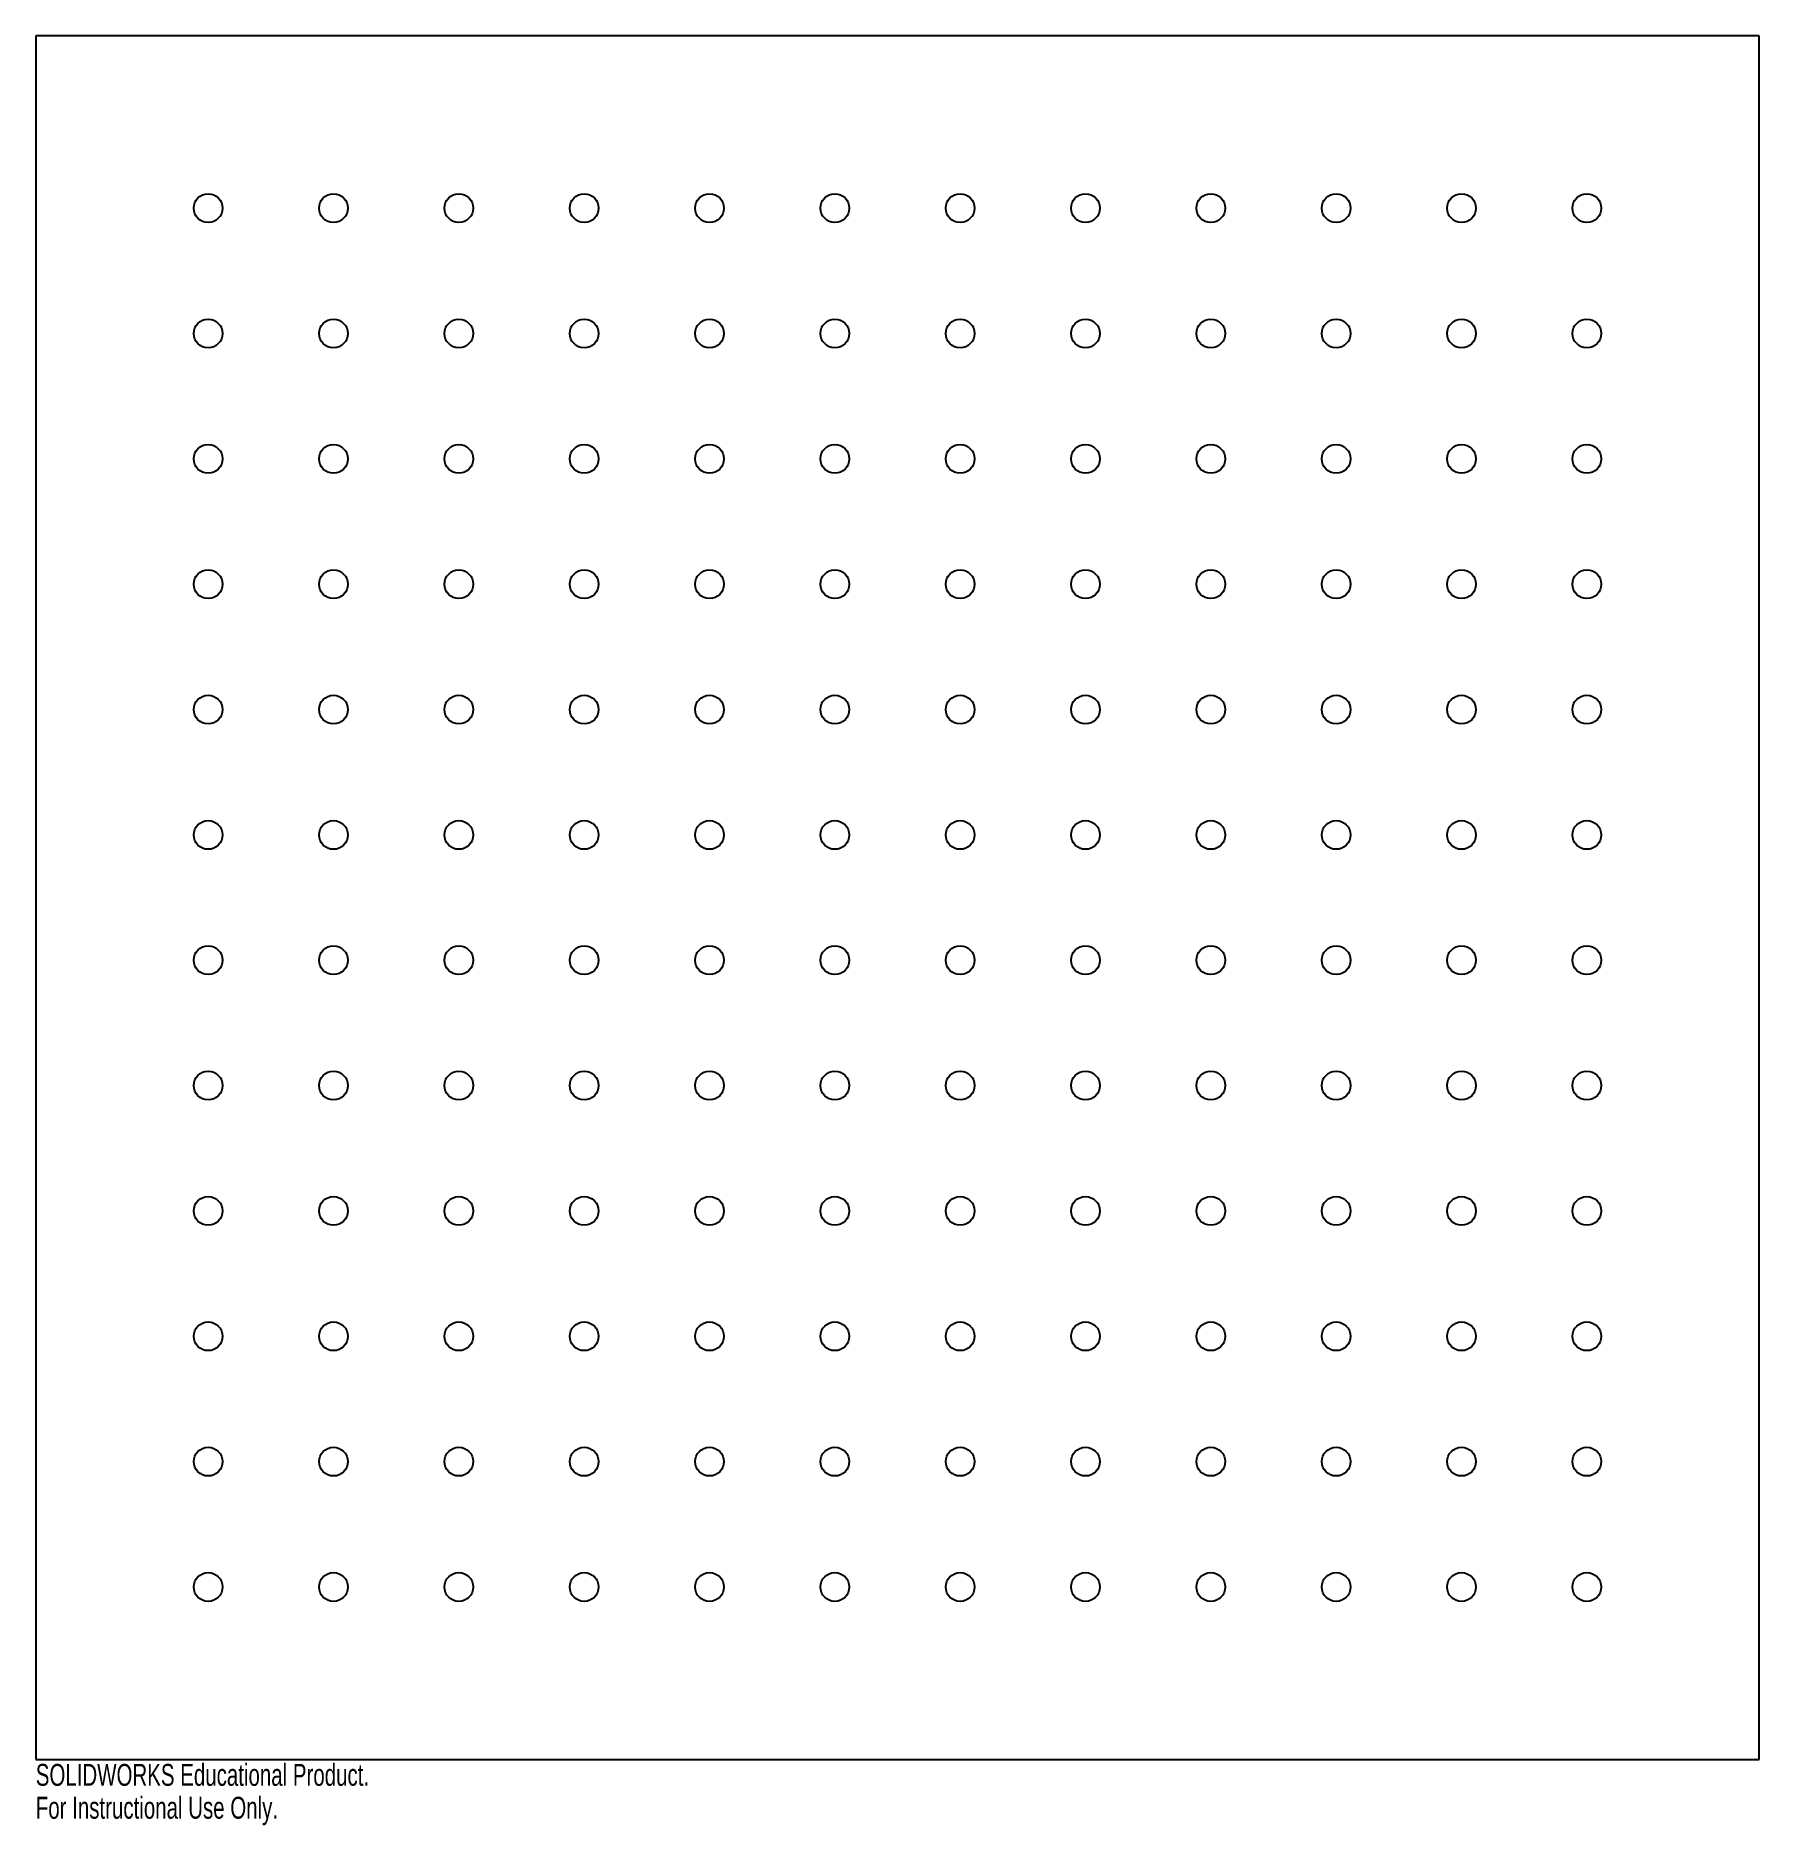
# Model space of a CAD drawing. Header units: inches. Extents: x -7.5 to 7.5, y -8.1 to 7.5.
import ezdxf

# ---------------------------------------------------------------- set-up
doc = ezdxf.new("R2010")
doc.units = ezdxf.units.IN
doc.header["$MEASUREMENT"] = 0
doc.styles.add('SLDTEXTSTYLE0', font='TXT', dxfattribs={"width": 0.7})

msp = doc.modelspace()

# ---------------------------------------------------------------- linework, layer by layer
at = {"color": 7, "linetype": 'Continuous', "lineweight": 25}
for p, q in [((7.5, 7.5), (-7.5, 7.5)), ((-7.5, 7.5), (-7.5, -7.5)), ((7.5, -7.5), (7.5, 7.5)), ((-7.5, -7.5), (7.5, -7.5))]:
    msp.add_line(p, q, dxfattribs=at)
for centre in [(-6, 6), (-4.909, 6), (-3.818, 6), (-2.727, 6), (-1.636, 6), (-0.545, 6), (0.545, 6), (1.636, 6), (2.727, 6), (3.818, 6), (4.909, 6), (6, 6), (-6, 4.909), (-4.909, 4.909), (-3.818, 4.909), (-2.727, 4.909), (-1.636, 4.909), (-0.545, 4.909), (0.545, 4.909), (1.636, 4.909), (2.727, 4.909), (3.818, 4.909), (4.909, 4.909), (6, 4.909), (-6, 3.818), (-4.909, 3.818), (-3.818, 3.818), (-2.727, 3.818), (-1.636, 3.818), (-0.545, 3.818), (0.545, 3.818), (1.636, 3.818), (2.727, 3.818), (3.818, 3.818), (4.909, 3.818), (6, 3.818), (-6, 2.727), (-4.909, 2.727), (-3.818, 2.727), (-2.727, 2.727), (-1.636, 2.727), (-0.545, 2.727), (0.545, 2.727), (1.636, 2.727), (2.727, 2.727), (3.818, 2.727), (4.909, 2.727), (6, 2.727), (-6, 1.636), (-4.909, 1.636), (-3.818, 1.636), (-2.727, 1.636), (-1.636, 1.636), (-0.545, 1.636), (0.545, 1.636), (1.636, 1.636), (2.727, 1.636), (3.818, 1.636), (4.909, 1.636), (6, 1.636), (-6, 0.545), (-4.909, 0.545), (-3.818, 0.545), (-2.727, 0.545), (-1.636, 0.545), (-0.545, 0.545), (0.545, 0.545), (1.636, 0.545), (2.727, 0.545), (3.818, 0.545), (4.909, 0.545), (6, 0.545), (-6, -0.545), (-4.909, -0.545), (-3.818, -0.545), (-2.727, -0.545), (-1.636, -0.545), (-0.545, -0.545), (0.545, -0.545), (1.636, -0.545), (2.727, -0.545), (3.818, -0.545), (4.909, -0.545), (6, -0.545), (-6, -1.636), (-4.909, -1.636), (-3.818, -1.636), (-2.727, -1.636), (-1.636, -1.636), (-0.545, -1.636), (0.545, -1.636), (1.636, -1.636), (2.727, -1.636), (3.818, -1.636), (4.909, -1.636), (6, -1.636), (-6, -2.727), (-4.909, -2.727), (-3.818, -2.727), (-2.727, -2.727), (-1.636, -2.727), (-0.545, -2.727), (0.545, -2.727), (1.636, -2.727), (2.727, -2.727), (3.818, -2.727), (4.909, -2.727), (6, -2.727), (-6, -3.818), (-4.909, -3.818), (-3.818, -3.818), (-2.727, -3.818), (-1.636, -3.818), (-0.545, -3.818), (0.545, -3.818), (1.636, -3.818), (2.727, -3.818), (3.818, -3.818), (4.909, -3.818), (6, -3.818), (-6, -4.909), (-4.909, -4.909), (-3.818, -4.909), (-2.727, -4.909), (-1.636, -4.909), (-0.545, -4.909), (0.545, -4.909), (1.636, -4.909), (2.727, -4.909), (3.818, -4.909), (4.909, -4.909), (6, -4.909), (-6, -6), (-4.909, -6), (-3.818, -6), (-2.727, -6), (-1.636, -6), (-0.545, -6), (0.545, -6), (1.636, -6), (2.727, -6), (3.818, -6), (4.909, -6), (6, -6)]:
    msp.add_circle(centre, 0.125, dxfattribs=at)

# ---------------------------------------------------------------- texts
at = {"color": 7, "linetype": 'Continuous', "char_height": 0.1903, "attachment_point": 1, "style": 'SLDTEXTSTYLE0'}
for s, insert in [('SOLIDWORKS Educational Product.', (-7.5, -7.54)), ('For Instructional Use Only.', (-7.5, -7.826))]:
    msp.add_mtext(s, dxfattribs=dict(at, insert=insert))

doc.saveas('drawing.dxf')
